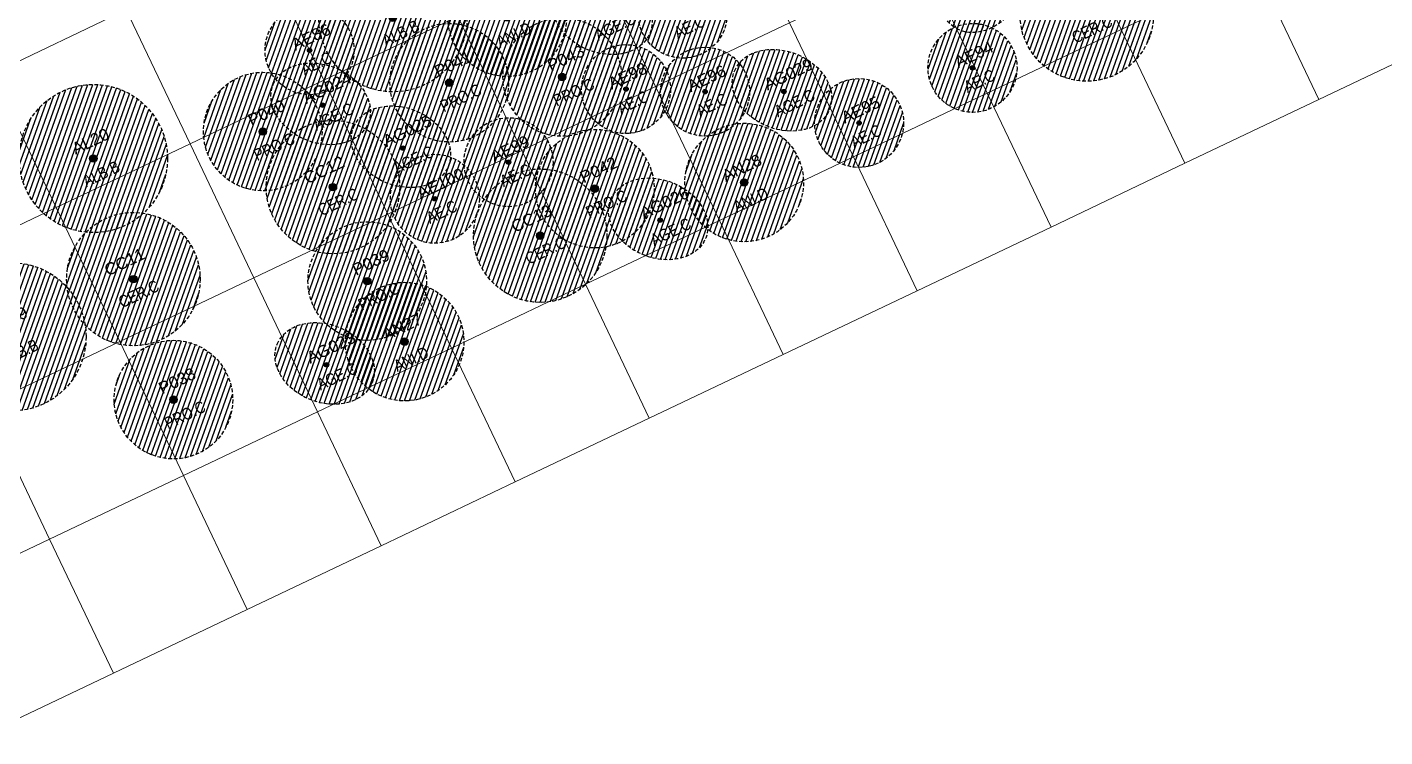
# Model space of a CAD drawing. Header units: metres. Extents: x 679599 to 680038, y 2748524 to 2748844.
# Drawn here: x 679815.6 to 679907.1, y 2748592.4 to 2748640.2 of the extents above; entities that cross this region are included whole.
import ezdxf

# ---------------------------------------------------------------- set-up
doc = ezdxf.new("R2010")
doc.units = ezdxf.units.M
doc.linetypes.add('HIDDEN', pattern=[0.375, 0.25, -0.125])
doc.layers.add('00-GRID_PLANTATION', color=21, linetype='Continuous', lineweight=0, true_color=0xff9c7a)
for name, color, linetype, true_color in [('SL_TREE_ACACIA_ETBAICA', 68, 'Continuous', 0x405700), ('SL_TREE_ACACIA_GERRARDII', 58, 'Continuous', 0x4c4c00), ('SL_TREE_ACACIA_NILOTICA', 78, 'Continuous', 0x264d00), ('SL_TREE_ALBIZIA_LEBBECK', 54, 'Continuous', 0xa3a300), ('SL_TREE_CERCIDIUM_FLORIDUM', 52, 'Continuous', 0xe0e000), ('SL_TREE_PROSOPIS_CINERARIA', 66, 'Continuous', 0x5f7f00)]:
    doc.layers.add(name, color=color, linetype=linetype, true_color=true_color)
for name, color, linetype in [('SL_TREE_CANOPY', 251, 'HIDDEN'), ('SL_TREE_ID', 162, 'Continuous'), ('SL_TREE_LEGEND', 7, 'Continuous'), ('SL_TREE_TRUNK', 251, 'Continuous')]:
    doc.layers.add(name, color=color, linetype=linetype)
doc.styles.get("Standard").update_dxf_attribs({"font": 'arial.ttf'})
doc.styles.add('TER-200', font='ARIALN.TTF', dxfattribs={"height": 1})

# ---------------------------------------------------------------- blocks, each defined once
blk = doc.blocks.new('Acacia etbaica')
h = blk.add_hatch()
h.set_pattern_fill('ANSI31', color=256, scale=0.1)
edge = h.paths.add_edge_path()
edge.add_arc((0, 0), 3, 0, 360)
at = {"layer": 'SL_TREE_TRUNK'}
h = blk.add_hatch(color=256, dxfattribs=at)
h.dxf.hatch_style = 1
edge = h.paths.add_edge_path()
edge.add_arc((0, 0), 0.15, 286.45113, 569.1271)
edge.add_arc((0, 0), 0.15, 209.12711, 286.45113)
at = {"layer": 'SL_TREE_CANOPY'}
blk.add_circle((0, 0), 3, dxfattribs=at)
at = {"layer": 'SL_TREE_TRUNK'}
blk.add_circle((0, 0), 0.15, dxfattribs=at)
blk.add_circle((0, 0), 0.15, dxfattribs=at)
at = {"layer": 'SL_TREE_ID'}
blk.add_attdef('ID', (-0.893, 0.372), '', height=0.8, rotation=0.00042, dxfattribs=at)
at = {"layer": 'SL_TREE_LEGEND', "insert": (-1.033, -0.592), "char_height": 0.8, "attachment_point": 1, "rotation": 0.01236, "style": 'TER-200'}
blk.add_mtext_dynamic_manual_height_columns('AE.C', width=38.77952, gutter_width=12.5, heights=[0], dxfattribs=at)
blk = doc.blocks.new('Acacia_gerrardii')
h = blk.add_hatch()
h.set_pattern_fill('ANSI31', color=256, scale=0.1, style=0)
edge = h.paths.add_edge_path()
edge.add_ellipse((-0.079, 0.137), major_axis=(-2.334, 2.546), ratio=0.760082, start_angle=0, end_angle=360)
at = {"layer": 'SL_TREE_TRUNK'}
h = blk.add_hatch(color=256, dxfattribs=at)
h.dxf.hatch_style = 1
edge = h.paths.add_edge_path()
edge.add_arc((0, 0), 0.15, -7.35489, 352.64511)
at = {"layer": 'SL_TREE_CANOPY'}
blk.add_ellipse((-0.079, 0.137), major_axis=(-2.334, 2.546), ratio=0.760082, dxfattribs=at)
at = {"layer": 'SL_TREE_TRUNK'}
blk.add_circle((0, 0), 0.15, dxfattribs=at)
blk.add_circle((0, 0), 0.15, dxfattribs=at)
at = {"layer": 'SL_TREE_ID'}
blk.add_attdef('ID', (-0.973, 0.531), '', height=0.8, rotation=0.00042, dxfattribs=at)
at = {"layer": 'SL_TREE_LEGEND', "insert": (-1.118, -0.603), "char_height": 0.8, "attachment_point": 1, "style": 'TER-200'}
blk.add_mtext_dynamic_manual_height_columns('AGE.C', width=38.77952, gutter_width=12.5, heights=[0], dxfattribs=at)
blk = doc.blocks.new('Prosopis_cineraria')
h = blk.add_hatch()
h.set_pattern_fill('ANSI31', color=256, scale=0.1)
edge = h.paths.add_edge_path()
edge.add_arc((0, 0), 4, 0, 360)
at = {"layer": 'SL_TREE_TRUNK'}
h = blk.add_hatch(color=256, dxfattribs=at)
h.dxf.hatch_style = 1
edge = h.paths.add_edge_path()
edge.add_arc((0, 0), 0.25, 0, 360)
at = {"layer": 'SL_TREE_CANOPY', "linetype": 'HIDDEN'}
blk.add_circle((0, 0), 4, dxfattribs=at)
at = {"layer": 'SL_TREE_TRUNK'}
blk.add_circle((0, 0), 0.25, dxfattribs=at)
at = {"layer": 'SL_TREE_ID'}
blk.add_attdef('ID', (-0.535, 0.644), '', height=0.8, rotation=0.00042, dxfattribs=at)
at = {"layer": 'SL_TREE_LEGEND', "insert": (-1.191, -0.853), "char_height": 0.8, "attachment_point": 1, "style": 'TER-200'}
blk.add_mtext_dynamic_manual_height_columns('PRO.C', width=38.77952, gutter_width=12.5, heights=[0], dxfattribs=at)
blk = doc.blocks.new('Acacia_gerrardii_1')
h = blk.add_hatch()
h.set_pattern_fill('ANSI31', color=256, scale=0.1, style=0)
edge = h.paths.add_edge_path()
edge.add_ellipse((0, 0), major_axis=(-2.995, -1.722), ratio=0.760082, start_angle=0, end_angle=360)
at = {"layer": 'SL_TREE_TRUNK'}
h = blk.add_hatch(color=256, dxfattribs=at)
h.dxf.hatch_style = 1
edge = h.paths.add_edge_path()
edge.add_arc((0, 0), 0.15, -7.35489, 352.64511)
at = {"layer": 'SL_TREE_CANOPY'}
blk.add_ellipse((0, 0), major_axis=(-2.995, -1.722), ratio=0.760082, dxfattribs=at)
at = {"layer": 'SL_TREE_TRUNK'}
blk.add_circle((0, 0), 0.15, dxfattribs=at)
blk.add_circle((0, 0), 0.15, dxfattribs=at)
at = {"layer": 'SL_TREE_ID'}
blk.add_attdef('ID', (-0.886, 0.327), '', height=0.8, rotation=0.00042, dxfattribs=at)
at = {"layer": 'SL_TREE_LEGEND', "insert": (-1.953, -0.53), "char_height": 0.8, "attachment_point": 1, "style": 'TER-200'}
blk.add_mtext_dynamic_manual_height_columns('AGE.C', width=38.77952, gutter_width=12.5, heights=[0], dxfattribs=at)
blk = doc.blocks.new('cercidium_floridum')
h = blk.add_hatch()
h.set_pattern_fill('ANSI31', color=256, scale=0.1)
edge = h.paths.add_edge_path()
edge.add_arc((0, 0), 4.5, -25.44813, 334.55187)
at = {"layer": 'SL_TREE_TRUNK'}
h = blk.add_hatch(color=256, dxfattribs=at)
h.dxf.hatch_style = 1
edge = h.paths.add_edge_path()
edge.add_arc((0, 0), 0.25, 0, 360)
at = {"layer": 'SL_TREE_CANOPY', "linetype": 'HIDDEN'}
blk.add_circle((0, 0), 4.5, dxfattribs=at)
at = {"layer": 'SL_TREE_TRUNK'}
blk.add_circle((0, 0), 0.25, dxfattribs=at)
at = {"layer": 'SL_TREE_ID'}
blk.add_attdef('ID', (-1.47, 0.903), '', height=0.8, rotation=0.00042, dxfattribs=at)
at = {"layer": 'SL_TREE_LEGEND', "insert": (-1.531, -0.653), "char_height": 0.8, "attachment_point": 1, "rotation": 0.01236, "style": 'TER-200'}
blk.add_mtext_dynamic_manual_height_columns('CER.C', width=38.77958, gutter_width=12.5, heights=[0], dxfattribs=at)
blk = doc.blocks.new('Albizia_lebbeck')
h = blk.add_hatch()
h.set_pattern_fill('ANSI31', color=256, scale=0.1)
edge = h.paths.add_edge_path()
edge.add_arc((0, 0), 5, -25.44813, 334.55187)
at = {"layer": 'SL_TREE_TRUNK'}
h = blk.add_hatch(color=256, dxfattribs=at)
h.dxf.hatch_style = 1
edge = h.paths.add_edge_path()
edge.add_arc((0, 0), 0.25, 0, 360)
at = {"layer": 'SL_TREE_CANOPY', "linetype": 'HIDDEN'}
blk.add_circle((0, 0), 5, dxfattribs=at)
at = {"layer": 'SL_TREE_TRUNK'}
blk.add_circle((0, 0), 0.25, dxfattribs=at)
at = {"layer": 'SL_TREE_ID'}
blk.add_attdef('ID', (-0.981, 0.737), '', height=0.8, rotation=0.00042, dxfattribs=at)
at = {"layer": 'SL_TREE_LEGEND', "insert": (-1.26, -0.756), "char_height": 0.8, "attachment_point": 1, "rotation": 0.01236, "style": 'TER-200'}
blk.add_mtext_dynamic_manual_height_columns('ALB.B', width=38.77958, gutter_width=12.5, heights=[0], dxfattribs=at)
blk = doc.blocks.new('Acacia Nilotica D')
h = blk.add_hatch()
h.set_pattern_fill('ANSI31', color=256, scale=0.1)
edge = h.paths.add_edge_path()
edge.add_arc((0, 0), 4, -0.00007, 359.99993)
at = {"layer": 'SL_TREE_TRUNK'}
h = blk.add_hatch(color=256, dxfattribs=at)
h.dxf.hatch_style = 1
edge = h.paths.add_edge_path()
edge.add_arc((0, 0), 0.25, 0, 360)
at = {"layer": 'SL_TREE_CANOPY', "linetype": 'HIDDEN'}
blk.add_circle((0, 0), 4, dxfattribs=at)
at = {"layer": 'SL_TREE_TRUNK'}
blk.add_circle((0, 0), 0.25, dxfattribs=at)
at = {"layer": 'SL_TREE_ID'}
blk.add_attdef('ID', (-1.115, 0.572), '', height=0.8, rotation=0.00042, dxfattribs=at)
at = {"layer": 'SL_TREE_LEGEND', "insert": (-1.328, -0.853), "char_height": 0.8, "attachment_point": 1, "rotation": 359.99993, "style": 'TER-200'}
blk.add_mtext_dynamic_manual_height_columns('ANI.D', width=38.77952, gutter_width=12.5, heights=[0], dxfattribs=at)

msp = doc.modelspace()

# ---------------------------------------------------------------- linework, layer by layer
at = {"layer": '00-GRID_PLANTATION'}
for points in [[(679885.065, 2748649.112), (679894.095, 2748653.409), (679898.392, 2748644.379), (679889.362, 2748640.082)], [(679808.966, 2748646.123), (679817.996, 2748650.42), (679822.293, 2748641.39), (679813.263, 2748637.093)], [(679831.323, 2748645.687), (679840.352, 2748649.984), (679844.649, 2748640.954), (679835.62, 2748636.657)], [(679853.679, 2748645.251), (679862.709, 2748649.548), (679867.006, 2748640.518), (679857.976, 2748636.221)], [(679876.035, 2748644.815), (679885.065, 2748649.112), (679889.362, 2748640.082), (679880.332, 2748635.785)], [(679898.392, 2748644.379), (679907.422, 2748648.676), (679911.719, 2748639.646), (679902.689, 2748635.349)], [(679822.293, 2748641.39), (679831.323, 2748645.687), (679835.62, 2748636.657), (679826.59, 2748632.361)], [(679844.649, 2748640.954), (679853.679, 2748645.251), (679857.976, 2748636.221), (679848.946, 2748631.924)], [(679867.006, 2748640.518), (679876.035, 2748644.815), (679880.332, 2748635.785), (679871.303, 2748631.488)], [(679889.362, 2748640.082), (679898.392, 2748644.379), (679902.689, 2748635.349), (679893.659, 2748631.052)], [(679813.263, 2748637.093), (679822.293, 2748641.39), (679826.59, 2748632.361), (679817.56, 2748628.064)], [(679835.62, 2748636.657), (679844.649, 2748640.954), (679848.946, 2748631.924), (679839.916, 2748627.628)], [(679857.976, 2748636.221), (679867.006, 2748640.518), (679871.303, 2748631.488), (679862.273, 2748627.192)], [(679880.332, 2748635.785), (679889.362, 2748640.082), (679893.659, 2748631.052), (679884.629, 2748626.756)], [(679804.233, 2748632.797), (679813.263, 2748637.093), (679817.56, 2748628.064), (679808.53, 2748623.767)], [(679826.59, 2748632.361), (679835.62, 2748636.657), (679839.916, 2748627.628), (679830.887, 2748623.331)], [(679848.946, 2748631.924), (679857.976, 2748636.221), (679862.273, 2748627.192), (679853.243, 2748622.895)], [(679871.303, 2748631.488), (679880.332, 2748635.785), (679884.629, 2748626.756), (679875.599, 2748622.459)], [(679817.56, 2748628.064), (679826.59, 2748632.361), (679830.887, 2748623.331), (679821.857, 2748619.034)], [(679839.916, 2748627.628), (679848.946, 2748631.924), (679853.243, 2748622.895), (679844.213, 2748618.598)], [(679862.273, 2748627.192), (679871.303, 2748631.488), (679875.599, 2748622.459), (679866.57, 2748618.162)], [(679808.53, 2748623.767), (679817.56, 2748628.064), (679821.857, 2748619.034), (679812.827, 2748614.737)], [(679830.887, 2748623.331), (679839.916, 2748627.628), (679844.213, 2748618.598), (679835.183, 2748614.301)], [(679853.243, 2748622.895), (679862.273, 2748627.192), (679866.57, 2748618.162), (679857.54, 2748613.865)], [(679821.857, 2748619.034), (679830.887, 2748623.331), (679835.183, 2748614.301), (679826.154, 2748610.004)], [(679844.213, 2748618.598), (679853.243, 2748622.895), (679857.54, 2748613.865), (679848.51, 2748609.568)], [(679812.827, 2748614.737), (679821.857, 2748619.034), (679826.154, 2748610.004), (679817.124, 2748605.707)], [(679835.183, 2748614.301), (679844.213, 2748618.598), (679848.51, 2748609.568), (679839.48, 2748605.271)], [(679803.797, 2748610.44), (679812.827, 2748614.737), (679817.124, 2748605.707), (679808.094, 2748601.41)], [(679826.154, 2748610.004), (679835.183, 2748614.301), (679839.48, 2748605.271), (679830.451, 2748600.974)], [(679817.124, 2748605.707), (679826.154, 2748610.004), (679830.451, 2748600.974), (679821.421, 2748596.677)], [(679808.094, 2748601.41), (679817.124, 2748605.707), (679821.421, 2748596.677), (679812.391, 2748592.381)]]:
    msp.add_lwpolyline(points, close=True, dxfattribs=at)

# ---------------------------------------------------------------- block references
at = {"layer": 'SL_TREE_ACACIA_ETBAICA', "rotation": 25.44812939262282}
for p, values in [((679873.225, 2748643.743), {'ID': 'AE93'}), ((679859.8, 2748641.14), {'ID': 'AE97'}), ((679834.648, 2748638.676), {'ID': 'AE86'}), ((679879.336, 2748637.488), {'ID': 'AE94'}), ((679855.98, 2748636.057), {'ID': 'AE98'}), ((679861.309, 2748635.884), {'ID': 'AE96'}), ((679871.691, 2748633.771), {'ID': 'AE95'}), ((679848.062, 2748631.129), {'ID': 'AE99'}), ((679843.094, 2748628.662), {'ID': 'AE100'})]:
    msp.add_blockref('Acacia etbaica', p, dxfattribs=at).add_auto_attribs(values)
at = {"layer": 'SL_TREE_ACACIA_GERRARDII', "rotation": 25.44812939262282}
for name, p, values in [('Acacia_gerrardii_1', (679880.059, 2748643.078), {'ID': 'AG037'}), ('Acacia_gerrardii', (679854.526, 2748641.047), {'ID': 'AG028'}), ('Acacia_gerrardii', (679866.624, 2748635.89), {'ID': 'AG029'}), ('Acacia_gerrardii', (679835.528, 2748634.971), {'ID': 'AG024'}), ('Acacia_gerrardii', (679840.938, 2748632.078), {'ID': 'AG025'}), ('Acacia_gerrardii', (679858.278, 2748627.216), {'ID': 'AG026'}), ('Acacia_gerrardii', (679835.796, 2748617.468), {'ID': 'AG023'})]:
    msp.add_blockref(name, p, dxfattribs=at).add_auto_attribs(values)
at = {"layer": 'SL_TREE_ACACIA_NILOTICA', "rotation": 25.44819483249446}
for p, values in [((679847.976, 2748640.898), {'ID': 'AN29'}), ((679863.946, 2748629.758), {'ID': 'AN28'}), ((679841.053, 2748619.029), {'ID': 'AN27'})]:
    msp.add_blockref('Acacia Nilotica D', p, dxfattribs=at).add_auto_attribs(values)
at = {"layer": 'SL_TREE_ALBIZIA_LEBBECK', "rotation": 25.44812939262282}
for p, values in [((679840.265, 2748640.867), {'ID': 'AL22'}), ((679820.075, 2748631.376), {'ID': 'AL20'}), ((679814.584, 2748619.349), {'ID': 'AL19'})]:
    msp.add_blockref('Albizia_lebbeck', p, dxfattribs=at).add_auto_attribs(values)
at = {"layer": 'SL_TREE_CERCIDIUM_FLORIDUM', "rotation": 25.44812939262282}
for p, values in [((679887.037, 2748641.085), {'ID': 'CC14'}), ((679836.223, 2748629.449), {'ID': 'CC12'}), ((679850.197, 2748626.175), {'ID': 'CC13'}), ((679822.773, 2748623.246), {'ID': 'CC11'})]:
    msp.add_blockref('cercidium_floridum', p, dxfattribs=at).add_auto_attribs(values)
at = {"layer": 'SL_TREE_PROSOPIS_CINERARIA', "rotation": 25.44812939262282}
for p, values in [((679851.679, 2748636.871), {'ID': 'P043'}), ((679844.067, 2748636.487), {'ID': 'P041'}), ((679831.493, 2748633.192), {'ID': 'P040'}), ((679853.88, 2748629.343), {'ID': 'P042'}), ((679838.537, 2748623.111), {'ID': 'P039'}), ((679825.471, 2748615.117), {'ID': 'P038'})]:
    msp.add_blockref('Prosopis_cineraria', p, dxfattribs=at).add_auto_attribs(values)

doc.saveas('drawing.dxf')
